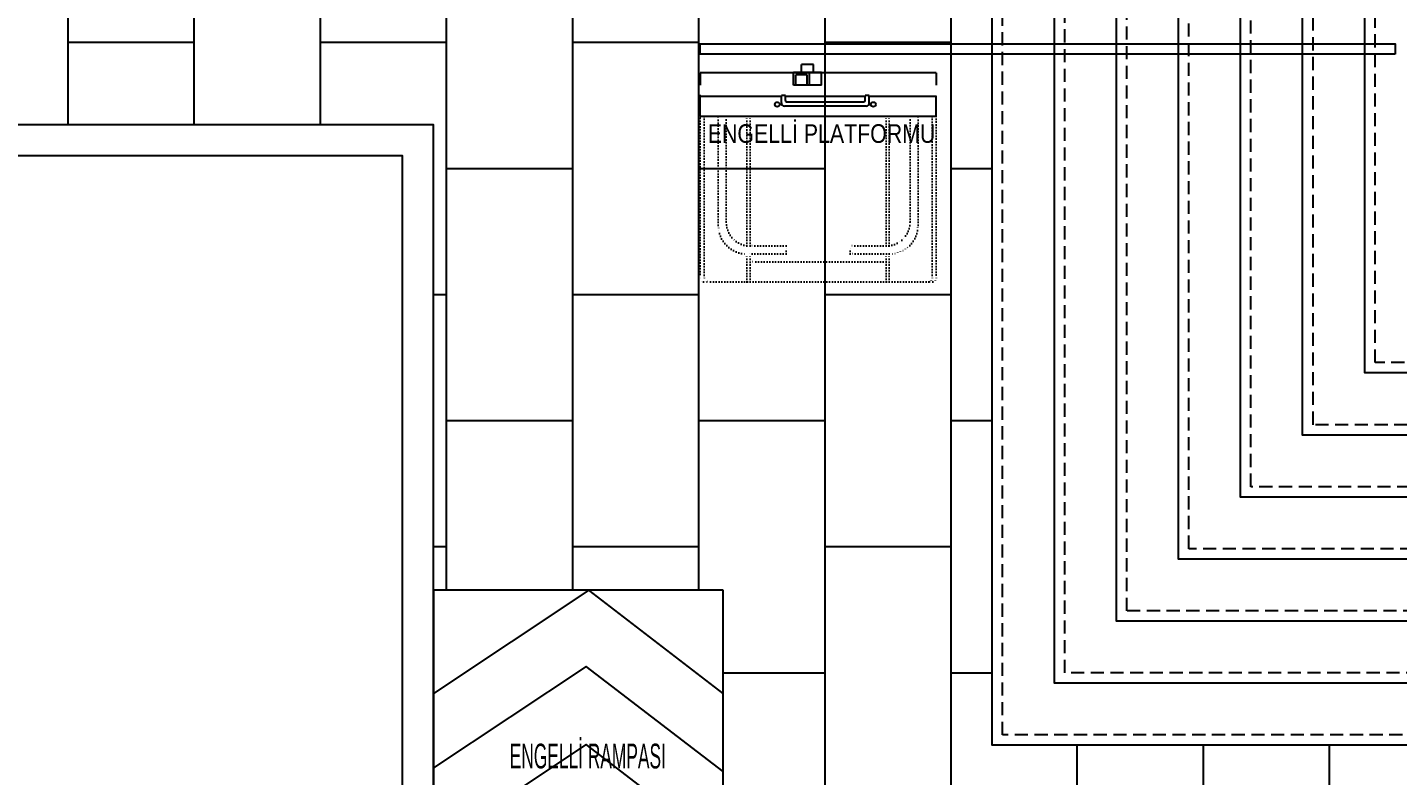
# Model space of a CAD drawing. Header units: inches. Extents: x 21 to 38546, y 13 to 15001.
# Drawn here: x 3990 to 4653, y 562 to 924 of the extents above; entities that cross this region are included whole.
import ezdxf

# ---------------------------------------------------------------- set-up
doc = ezdxf.new("R2010")
doc.units = ezdxf.units.IN
doc.header["$MEASUREMENT"] = 0
doc.linetypes.add('DOT', pattern=[6.35, 0, -6.35])
doc.linetypes.add('HIDDEN', pattern=[9.525, 6.35, -3.175])
for name, color, linetype, lineweight in [('Z_MİM_-KM-FLOR-HRAL', 8, 'Continuous', 25), ('Z_MİM_-KM-Gor-15', 8, 'Continuous', 25), ('Z_MİM_-KM-IRON-09', 8, 'Continuous', 25), ('Z_MİM_-KM-PATTERN-00', 8, 'Continuous', 25), ('Z_MİM_-KM-PAVEMENT', 8, 'Continuous', 25), ('Z_MİM_-KM-RAY-2', 8, 'DOT', 25), ('Z_MİM_-KM-STRS', 8, 'Continuous', 25), ('Z_MİM_-KM-STRS-ANNO', 8, 'Continuous', 25), ('Z_MİM_-KM-STRS-HID', 8, 'HIDDEN', 25), ('Z_MİM_-KM-TEXT', 8, 'Continuous', 25), ('Z_MİM_-KM-TEXT-DETL', 8, 'Continuous', 25), ('Z_MİM_-KM-WALL', 8, 'Continuous', 25), ('Z_MİM_1-kupeste', 8, 'Continuous', 25)]:
    doc.layers.add(name, color=color, linetype=linetype, lineweight=lineweight)
doc.styles.add('-KM-OLCU', font='ARIALN.TTF')
doc.styles.add('S1', font='arial.ttf', dxfattribs={"width": 0.75, "height": 11})

# ---------------------------------------------------------------- blocks, each defined once
blk = doc.blocks.new('TRETUVAR')
at = {"layer": 'Z_MİM_-KM-PATTERN-00'}
h = blk.add_hatch(dxfattribs=at)
h.set_pattern_fill('AR-B816', color=256, scale=0.3, angle=90)
h.set_pattern_definition([(90, (21322.77, 490.03), (-60.96, 4e-15), []), (180, (21322.77, 490.03), (-60.96, -60.96), [60.96, -60.96])])
h.paths.add_polyline_path([(22632.77, 2700.03), (19252.77, 2700.03), (19252.77, 2750.03), (19097.77, 2750.03), (19097.77, 2610.03), (22542.77, 2610.03), (22542.77, 2080.13), (22697.77, 2080.13), (22697.77, 1460.13), (22542.77, 1460.13), (22542.77, 980.03), (21222.77, 980.03), (21222.77, 590.03), (20152.77, 590.03), (20152.77, 980.03), (19012.77, 980.03), (19012.77, 1635.03), (18722.77, 1635.03), (18722.77, 2610.03), (18807.77, 2610.03), (18807.77, 2750.03), (18632.77, 2750.03), (18632.77, 1545.03), (18922.77, 1545.03), (18922.77, 890.03), (19882.77, 890.03), (19882.77, 665.02), (20022.75, 665.03), (20022.77, 490.03), (21322.77, 490.03), (21322.77, 890.03), (22632.77, 890.03), (22632.77, 1220.13), (22797.77, 1220.13), (22797.77, 2180.13), (22632.77, 2180.13)])
h.paths.add_polyline_path([(19082.77, 2750.03), (18822.77, 2750.03), (18822.77, 2610.03), (19082.77, 2610.03)], flags=16)
at = {"layer": 'Z_MİM_-KM-PAVEMENT'}
for points in [[(19097.77, 2765.03), (19267.77, 2765.03), (19267.77, 2715.03), (22647.77, 2715.03), (22647.77, 2195.13), (22812.77, 2195.13), (22812.77, 1195.13), (22647.77, 1195.13), (22647.77, 875.03), (21337.77, 875.03), (21337.77, 475.03), (19867.77, 475.03), (19867.77, 875.03), (18907.77, 875.03), (18907.77, 1530.03), (18617.77, 1530.03), (18617.77, 2765.03), (18807.77, 2765.03)], [(19882.77, 490.03), (19882.77, 890.03), (18922.77, 890.03), (18922.77, 1545.03), (18632.77, 1545.03), (18632.77, 2750.03), (18807.77, 2750.03)]]:
    blk.add_lwpolyline(points, dxfattribs=at)
blk.add_lwpolyline([(22542.77, 1460.13), (22542.77, 980.03), (21222.77, 980.03), (21222.77, 590.03), (20152.77, 590.03), (20152.77, 980.03), (19012.77, 980.03), (19012.77, 1635.03), (18722.77, 1635.03), (18722.77, 2610.03), (22542.77, 2610.03), (22542.77, 2080.13), (22697.77, 2080.13), (22697.77, 1460.13)], close=True, dxfattribs=at)
at = {"layer": 'Z_MİM_-KM-STRS'}
for p, q in [((20022.75, 665.03, 0), (19882.75, 665.02, 0)), ((19882.75, 665.02, 0), (19882.77, 475.02, 0)), ((20022.77, 475.03, 0), (20022.75, 665.03, 0))]:
    blk.add_line(p, q, dxfattribs=at)
at = {"layer": 'Z_MİM_-KM-STRS-ANNO', "elevation": 0}
for points in [[(20022.76, 615.13), (19957.75, 665.03), (19882.76, 615.12)], [(20022.76, 577.31), (19956.51, 628.16), (19882.76, 579.08)], [(20022.76, 539.49), (19956.51, 590.34), (19882.76, 541.26)]]:
    blk.add_lwpolyline(points, dxfattribs=at)
at = {"layer": 'Z_MİM_-KM-TEXT', "color": 7, "style": 'S1', "width": 0.5}
blk.add_text('ENGELLİ RAMPASI', height=12, dxfattribs=at).set_placement((19919.58, 578.82, 13194139533312))
blk = doc.blocks.new('-KM_Engelli Platformu PLAN')
at = {"layer": 'Z_MİM_-KM-Gor-15'}
for p, q in [((7606.81, 3681.28), (7612.78, 3681.28)), ((7606.81, 3681.28), (7606.81, 3567.3)), ((7618.24, 3681.28), (7618.24, 3649.02)), ((7627.9, 3681.28), (7618.24, 3681.28)), ((7627.9, 3681.28), (7627.9, 3661.52)), ((7627.9, 3661.52), (7627.9, 3619.02)), ((7621.33, 3649.02), (7617.86, 3649.02)), ((7620.17, 3647.08), (7617.86, 3647.08)), ((7618.24, 3647.08), (7618.24, 3608.45)), ((7620.95, 3646.31), (7620.95, 3609.22)), ((7622.88, 3647.47), (7622.88, 3608.06)), ((7627.9, 3619.02), (7627.9, 3567.3)), ((7620.17, 3608.45), (7617.86, 3608.45)), ((7621.33, 3606.52), (7617.86, 3606.52)), ((7618.24, 3606.52), (7618.24, 3567.3)), ((7606.81, 3567.3), (7612.78, 3567.3)), ((7627.9, 3567.3), (7618.24, 3567.3))]:
    blk.add_line(p, q, dxfattribs=at)
for centre in [(7622.11, 3650.95), (7622.11, 3604.52)]:
    blk.add_circle(centre, 1.16, dxfattribs=at)
for centre, radius, start, end in [((7621.33, 3647.47), 1.55, 0, 90), ((7620.17, 3646.31), 0.773, 0, 90), ((7620.17, 3609.22), 0.773, 270, 0), ((7621.33, 3608.06), 1.55, 270, 0)]:
    blk.add_arc(centre, radius, start, end, dxfattribs=at)
at = {"layer": 'Z_MİM_-KM-IRON-09'}
for p, q in [((7606.65, 3622.05), (7602.79, 3622.05)), ((7602.79, 3622.05), (7602.79, 3616.25)), ((7612.78, 3625.91), (7606.65, 3625.91)), ((7606.65, 3625.91), (7606.65, 3612.39)), ((7612.78, 3625.91), (7612.78, 3612.39)), ((7606.65, 3616.25), (7602.79, 3616.25)), ((7612.78, 3620.12), (7606.65, 3620.12)), ((7612.78, 3618.96), (7607.81, 3618.96)), ((7607.81, 3618.96), (7607.81, 3613.55)), ((7612.78, 3612.39), (7606.65, 3612.39)), ((7612.78, 3613.55), (7607.81, 3613.55))]:
    blk.add_line(p, q, dxfattribs=at)
at = {"layer": 'Z_MİM_-KM-RAY-2', "ltscale": 0.2}
for p, q in [((7618.24, 3681.28), (7706.36, 3681.28)), ((7627.9, 3679.35), (7706.36, 3679.35)), ((7707.9, 3679.73), (7707.9, 3677.8)), ((7707.9, 3677.8), (7707.9, 3570.78)), ((7680.47, 3672.58), (7627.9, 3672.58)), ((7678.92, 3668.72), (7627.9, 3668.72)), ((7690.52, 3658.68), (7627.9, 3658.68)), ((7690.52, 3657.13), (7627.9, 3657.13)), ((7690.52, 3657.13), (7690.52, 3639.74)), ((7694.38, 3658.68), (7694.38, 3639.74)), ((7707.9, 3658.68), (7694.38, 3658.68)), ((7707.9, 3657.13), (7694.38, 3657.13)), ((7698.24, 3657.13), (7698.24, 3591.45)), ((7694.38, 3639.74), (7690.52, 3639.74)), ((7690.52, 3608.83), (7690.52, 3591.45)), ((7694.38, 3608.83), (7690.52, 3608.83)), ((7694.38, 3608.83), (7694.38, 3589.9)), ((7690.52, 3591.45), (7627.9, 3591.45)), ((7690.52, 3589.9), (7627.9, 3589.9)), ((7707.9, 3591.45), (7694.38, 3591.45)), ((7707.9, 3589.9), (7694.38, 3589.9)), ((7678.92, 3579.86), (7627.9, 3579.86)), ((7680.47, 3575.99), (7627.9, 3575.99)), ((7627.9, 3569.23), (7706.36, 3569.23)), ((7707.9, 3568.85), (7707.9, 3570.78)), ((7617.86, 3567.3), (7706.36, 3567.3))]:
    blk.add_line(p, q, dxfattribs=at)
for centre, radius, start, end in [((7706.36, 3679.73), 1.55, 0, 90), ((7706.36, 3677.8), 1.55, 0, 90), ((7678.92, 3657.13), 11.59, 0, 90), ((7680.47, 3658.68), 13.91, 0, 90), ((7678.92, 3591.45), 11.59, 270, 0), ((7680.47, 3589.9), 13.91, 270, 0), ((7706.36, 3570.78), 1.55, 270, 0), ((7706.36, 3568.85), 1.55, 270, 0)]:
    blk.add_arc(centre, radius, start, end, dxfattribs=at)
at = {"layer": 'Z_MİM_1-kupeste'}
for p, q in [((7617.86, 3649.02), (7617.86, 3647.08)), ((7617.86, 3608.45), (7617.86, 3606.52))]:
    blk.add_line(p, q, dxfattribs=at)
at = {"layer": 'Z_MİM_-KM-TEXT-DETL', "color": 7, "insert": (7636.25, 3625.94), "char_height": 9, "width": 156.214, "attachment_point": 5, "rotation": 90, "style": '-KM-OLCU'}
blk.add_mtext('ENGELLİ PLATFORMU', dxfattribs=at)

msp = doc.modelspace()

# ---------------------------------------------------------------- linework, layer by layer
at = {"layer": 'Z_MİM_-KM-FLOR-HRAL'}
msp.add_lwpolyline([(4651.45, 911.23), (4315.62, 911.23), (4315.62, 916.23), (4651.45, 916.23)], close=True, dxfattribs=at)
at = {"layer": 'Z_MİM_-KM-STRS'}
for points in [[(5526.76, 982.08), (5526.76, 577.08), (4456.76, 577.08), (4456.76, 982.08)], [(5496.76, 982.08), (5496.76, 607.08), (4486.76, 607.08), (4486.76, 982.08)], [(5466.76, 982.08), (5466.76, 637.08), (4516.76, 637.08), (4516.76, 982.08)], [(5436.76, 982.08), (5436.76, 667.08), (4546.76, 667.08), (4546.76, 982.08)], [(5406.76, 982.08), (5406.76, 697.08), (4576.76, 697.08), (4576.76, 982.08)], [(5376.76, 982.08), (5376.76, 727.08), (4606.76, 727.08), (4606.76, 982.08)], [(5346.76, 982.08), (5346.76, 757.08), (4636.76, 757.08), (4636.76, 982.08)]]:
    msp.add_lwpolyline(points, dxfattribs=at)
at = {"layer": 'Z_MİM_-KM-STRS-HID'}
for points in [[(5521.76, 982.08), (5521.76, 582.08), (4461.76, 582.08), (4461.76, 982.08)], [(5491.76, 982.08), (5491.76, 612.08), (4491.76, 612.08), (4491.76, 982.08)], [(5461.76, 982.08), (5461.76, 642.08), (4521.76, 642.08), (4521.76, 982.08)], [(5431.76, 982.08), (5431.76, 672.08), (4551.76, 672.08), (4551.76, 982.08)], [(5401.76, 982.08), (5401.76, 702.08), (4581.76, 702.08), (4581.76, 982.08)], [(5371.76, 982.08), (5371.76, 732.08), (4611.76, 732.08), (4611.76, 982.08)], [(5341.76, 982.08), (5341.76, 762.08), (4641.76, 762.08), (4641.76, 982.08)]]:
    msp.add_lwpolyline(points, dxfattribs=at)

# ---------------------------------------------------------------- block references
at = {"layer": 'Z_MİM_-KM-STRS'}
msp.add_blockref('TRETUVAR', (-15696.01, -12.95), dxfattribs=at)
at = {"layer": 'Z_MİM_-KM-WALL', "rotation": 270}
msp.add_blockref('-KM_Engelli Platformu PLAN', (748.32, 8509.01), dxfattribs=at)

doc.saveas('drawing.dxf')
